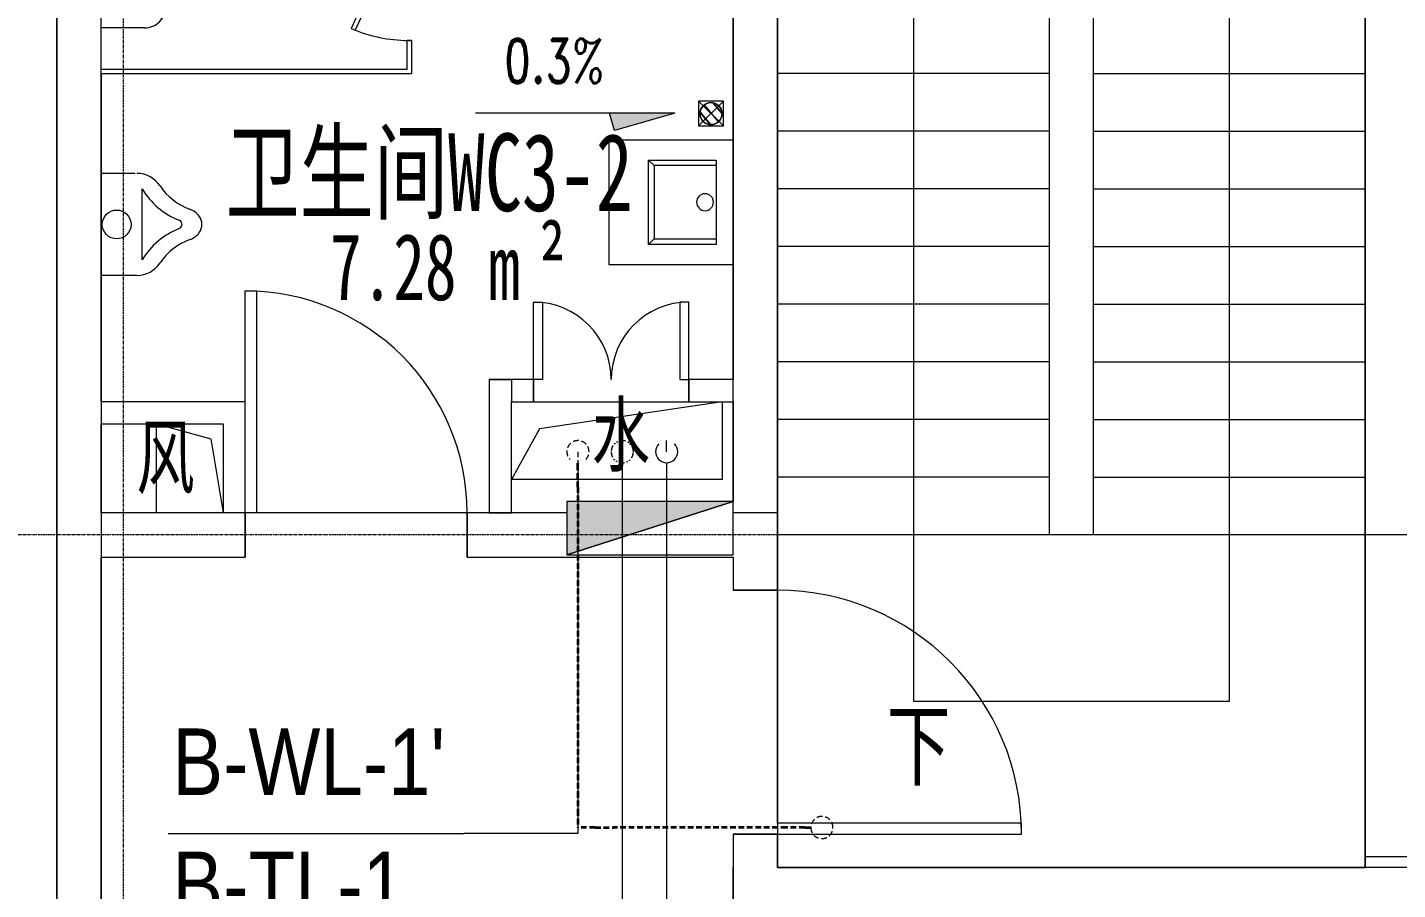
# Model space of a CAD drawing. Header units: millimetres. Extents: x 147592 to 200208, y -27981 to 8299.
# Drawn here: x 164868 to 171046, y -6250 to -2361 of the extents above; entities that cross this region are included whole.
import ezdxf

# ---------------------------------------------------------------- set-up
doc = ezdxf.new("R2010")
doc.units = ezdxf.units.MM
for name, pattern in [('划线', [6.35, 3.175, -3.175]), ('双点划线_2', [63.5, 25.4, -12.7, 0, -12.7, 0, -12.7]), ('架空线', [3.97, 2.38, -1.59]), ('轴网线', [22.24, 12.7, -3.18, 3.18, -3.18]), ('长划线_2', [38.1, 25.4, -12.7])]:
    doc.linetypes.add(name, pattern=pattern)
for name, color, linetype, lineweight in [('A-____-NOTE-TEXT', 7, 'Continuous', 5), ('A-AREA-____-IDEN', 7, 'Continuous', 5), ('A-DETL-GENF-OTLN', 7, 'Continuous', 5), ('A-WALL-____-MCUT', 7, 'Continuous', 13), ('A-WALL-____-OTLN', 7, 'Continuous', 13), ('I-WALL-____-OTLN', 7, 'Continuous', 13), ('P-PIPE-____-IDEN', 7, 'Continuous', 5), ('P-PIPE-____-OTLN', 7, 'Continuous', 35), ('P-SANR-FIXT-HDLN', 7, '划线', 5), ('P-SANR-FIXT-OTLN', 7, 'Continuous', 5), ('S-GRID-____-OTLN', 7, 'Continuous', 5), ('S-STRS-____-IDEN', 7, 'Continuous', 5), ('S-STRS-____-OTLN', 7, 'Continuous', 5)]:
    doc.layers.add(name, color=color, linetype=linetype, lineweight=lineweight)
doc.layers.add('A-DOOR-____-MCUT', color=7, linetype='Continuous', lineweight=13, true_color=0x00007f)
doc.layers.add('A-FLOR-____-OTLN', color=7, linetype='Continuous', lineweight=13, true_color=0x007f00)
doc.styles.add('RomanD', font='romand__.ttf', dxfattribs={"width": 0.7, "height": 200})
doc.styles.add('TJ_FangSong_Narrow_1', font='', dxfattribs={"height": 300})
doc.styles.add('仿宋', font='', dxfattribs={"width": 0.7, "height": 300})
doc.styles.add('仿宋_3', font='', dxfattribs={"width": 0.7, "height": 275})
doc.styles.add('黑体_1', font='', dxfattribs={"width": 0.7, "height": 300})
doc.styles.add('黑体_2', font='', dxfattribs={"width": 0.7, "height": 350})
doc.styles.get('TJ_FangSong_Narrow_1').set_extended_font_data('TJ_FangSong_Narrow')
doc.styles.get('仿宋').set_extended_font_data('FangSong')
doc.styles.get('仿宋_3').set_extended_font_data('FangSong')
doc.styles.get('黑体_1').set_extended_font_data('SimHei')
doc.styles.get('黑体_2').set_extended_font_data('SimHei')

# ---------------------------------------------------------------- blocks, each defined once
blk = doc.blocks.new('TJ单扇平开门 - M1023-2001523-四层给排水_消防平面图')
at = {"layer": 'A-DOOR-____-MCUT', "color": 251, "lineweight": 5, "true_color": 0x515151}
for p, q in [((450, -100), (500, -100)), ((450, -1100), (450, -100)), ((500, -100), (500, -600)), ((500, -600), (500, -1100)), ((500, -1100), (450, -1100))]:
    blk.add_line(p, q, dxfattribs=at)
at = {"layer": 'A-DOOR-____-MCUT', "color": 173, "lineweight": 5, "true_color": 0x5151be}
blk.add_arc((500, -100), 1000, 180, 270, dxfattribs=at)
blk = doc.blocks.new('TJ小便器-壁挂式 - 标准-869850-四层给排水_消防平面图')
at = {"layer": 'A-DETL-GENF-OTLN', "color": 251, "true_color": 0x515151}
for p, q in [((165353.2, -3020), (165200, -3020)), ((165200, -3480), (165200, -3020)), ((165385, -3410), (165385, -3090)), ((165361.2, -3480), (165200, -3480))]:
    blk.add_line(p, q, dxfattribs=at)
blk.add_circle((165270, -3250), 65, dxfattribs=at)
for centre, radius, start, end in [((165361.2, -3145), 125, 33.3897, 90), ((165689.6, -2928.5), 268.3, 213.3897, 250.50602), ((165675.5, -2916.2), 338.5, 210.89349, 248.60828), ((165570, -3266.3), 90, 36.06567, 70.50602), ((165675.5, -3583.8), 338.5, 111.39172, 149.10651), ((165544.7, -3250), 20, 291.39172, 68.60828), ((165592.4, -3250), 62.3, 323.93433, 36.06567), ((165689.6, -3571.5), 268.3, 109.49398, 146.6103), ((165570, -3233.7), 90, 289.49398, 323.93433), ((165361.2, -3355), 125, 270, 326.6103)]:
    blk.add_arc(centre, radius, start, end, dxfattribs=at)
blk = doc.blocks.new('TJ双扇平开门 - FMC0723-2632022-四层给排水_消防平面图')
at = {"layer": 'A-DOOR-____-MCUT', "color": 251, "lineweight": 5, "true_color": 0x515151}
for p, q in [((-350, 50), (-350, 400)), ((-350, 400), (-310, 400)), ((-310, 400), (-310, 50)), ((350, 400), (310, 400)), ((310, 400), (310, 50)), ((350, 50), (350, 400)), ((-310, 50), (-350, 50)), ((310, 50), (350, 50))]:
    blk.add_line(p, q, dxfattribs=at)
at = {"layer": 'A-DOOR-____-MCUT', "color": 173, "lineweight": 5, "true_color": 0x5151be}
for centre, start, end in [((-350, 50), 0, 90), ((350, 50), 90, 180)]:
    blk.add_arc(centre, 350, start, end, dxfattribs=at)
blk = doc.blocks.new('消火栓明装 - 消火栓明装-1641868-四层给排水_消防平面图')
at = {"layer": 'A-DETL-GENF-OTLN', "true_color": 0x888888}
blk.add_hatch(color=252, dxfattribs=at).paths.add_polyline_path([(-375, -240), (375, 0), (-375, 0)], flags=0)
at = {"layer": 'A-DETL-GENF-OTLN', "color": 251, "true_color": 0x515151}
for p, q in [((375, 0), (-375, -240)), ((-375, -240), (375, 0)), ((375, 0), (-375, 0)), ((-375, 0), (-375, -240)), ((375, -240), (375, 0)), ((-375, -240), (375, -240))]:
    blk.add_line(p, q, dxfattribs=at)
blk = doc.blocks.new('单个座便器隔间 - 单个座便器隔间-1853707-四层给排水_消防平面图')
at = {"layer": 'P-SANR-FIXT-OTLN', "color": 251, "true_color": 0x515151}
for p, q in [((-10, 0), (-10, 1400)), ((-10, 1400), (140, 1400)), ((10, 0), (10, 1380)), ((140, 1380), (10, 1380)), ((140, 1400), (140, 1380)), ((148.1, 1398.3), (140, 1380)), ((140, 1380), (706.4, 1127.8)), ((148.1, 1398.3), (714.5, 1146.1)), ((760, 1400), (910, 1400)), ((760, 1400), (760, 1380)), ((890, 1380), (760, 1380)), ((890, 0), (890, 1380)), ((910, 0), (910, 1400)), ((706.4, 1127.8), (714.5, 1146.1)), ((355, 748.7), (319.8, 697.9)), ((380.4, 774.1), (355, 748.7)), ((402.4, 786.8), (380.4, 774.1)), ((437.3, 799.5), (402.4, 786.8)), ((462.7, 799.5), (437.3, 799.5)), ((497.6, 786.8), (462.7, 799.5)), ((519.6, 774.1), (497.6, 786.8)), ((545, 748.7), (519.6, 774.1)), ((580.2, 697.9), (545, 748.7)), ((319.8, 697.9), (296.1, 647.1)), ((603.9, 647.1), (580.2, 697.9)), ((296.1, 647.1), (277.6, 596.3)), ((622.4, 596.3), (603.9, 647.1)), ((277.6, 596.3), (263.9, 545.3)), ((636.1, 545.3), (622.4, 596.3)), ((263.9, 545.3), (259.5, 494.7)), ((259.5, 494.7), (261.7, 469.4)), ((640.5, 494.7), (636.1, 545.3)), ((638.3, 469.4), (640.5, 494.7)), ((261.7, 469.4), (266.2, 443.9)), ((266.2, 443.9), (273, 418.5)), ((627, 418.5), (633.8, 443.9)), ((633.8, 443.9), (638.3, 469.4)), ((273, 418.5), (287.4, 393.1)), ((287.4, 393.1), (317.7, 367.7)), ((582.3, 367.7), (612.6, 393.1)), ((612.6, 393.1), (627, 418.5)), ((317.7, 367.7), (352.6, 355)), ((326.5, 290.9), (317.7, 367.7)), ((352.6, 355), (424.6, 342.3)), ((424.6, 342.3), (475.4, 342.3)), ((475.4, 342.3), (547.4, 355)), ((547.4, 355), (582.3, 367.7)), ((573.5, 290.9), (582.3, 367.7)), ((291.3, 290.9), (608.8, 290.9)), ((196.6, 0), (196.6, 196.2)), ((703.4, 196.2), (703.4, 0)), ((703.4, 0), (196.6, 0))]:
    blk.add_line(p, q, dxfattribs=at)
for centre, radius, start, end in [((88.8, 1389.2), 671.3, 338.77043, 0.92479), ((291.3, 196.2), 94.6, 90, 180), ((608.8, 196.2), 94.6, 360, 90)]:
    blk.add_arc(centre, radius, start, end, dxfattribs=at)
blk = doc.blocks.new('TJ单扇平开门 - FMB1222a-1649782-四层给排水_消防平面图')
at = {"layer": 'A-DOOR-____-MCUT', "color": 251, "lineweight": 5, "true_color": 0x515151}
for p, q in [((550, 1200), (500, 1200)), ((500, 1200), (500, 100)), ((550, 100), (550, 1200)), ((500, 100), (550, 100))]:
    blk.add_line(p, q, dxfattribs=at)
at = {"layer": 'A-DOOR-____-MCUT', "color": 173, "lineweight": 5, "true_color": 0x5151be}
blk.add_arc((550, 100), 1100, 90, 180, dxfattribs=at)
blk = doc.blocks.new('TJ地漏 - TJ卫生间地漏-1319877-四层给排水_消防平面图')
at = {"layer": 'P-SANR-FIXT-HDLN', "color": 251, "linetype": 'Continuous', "true_color": 0x515151}
for p, q in [((-56, -56), (56, 56)), ((56, -56), (-56, 56)), ((56, 56), (-56, 56)), ((-56, 56), (-56, -56)), ((56, -56), (56, 56)), ((-56, -56), (56, -56))]:
    blk.add_line(p, q, dxfattribs=at)
at = {"layer": 'P-SANR-FIXT-OTLN', "color": 173, "true_color": 0x5151ff}
for p, q in [((-9.5, -49.1), (-50, 0.2)), ((-6.9, -49.5), (-49.9, 2.9)), ((30.8, -39.4), (-32.6, 37.9)), ((49.5, -6.9), (2.9, 49.9)), ((49.8, -4.5), (5.3, 49.7))]:
    blk.add_line(p, q, dxfattribs=at)
blk.add_circle((0, 0), 50, dxfattribs=at)
at = {"layer": 'P-SANR-FIXT-OTLN', "color": 251, "true_color": 0x515151}
for start, end in [(90, 270), (270, 90)]:
    blk.add_arc((0, 0), 50, start, end, dxfattribs=at)
blk = doc.blocks.new('TJ洗脸盆-矩形 - 560 mmx560 mm-866088-四层给排水_消防平面图')
at = {"layer": 'P-SANR-FIXT-OTLN', "color": 251, "true_color": 0x515151}
for p, q in [((167490, -2870), (167490, -3430)), ((168050, -2870), (167490, -2870)), ((168050, -3430), (168050, -2870)), ((167668.8, -2959.5), (167973.8, -2959.5)), ((167668.8, -3340.5), (167668.8, -2959.5)), ((167668.8, -2959.5), (167694.2, -2984.9)), ((167973.8, -2959.5), (167973.8, -3340.5)), ((167973.8, -2984.9), (167694.2, -2984.9)), ((167694.2, -2984.9), (167694.2, -3315.1)), ((167694.2, -3315.1), (167668.8, -3340.5)), ((167694.2, -3315.1), (167973.8, -3315.1)), ((167973.8, -3340.5), (167668.8, -3340.5)), ((167490, -3430), (168050, -3430))]:
    blk.add_line(p, q, dxfattribs=at)
for start, end in [(90, 270), (270, 90)]:
    blk.add_arc((167923, -3150), 38.1, start, end, dxfattribs=at)
blk = doc.blocks.new('TJ符号_排水箭头_小 - 排水箭头 小-2094220-四层给排水_消防平面图')
at = {"layer": 'A-____-NOTE-TEXT', "true_color": 0x888888}
blk.add_hatch(color=252, dxfattribs=at).paths.add_polyline_path([(2.73, 0.78), (2.953, 0), (0, 0)], flags=0)
at = {"layer": 'A-____-NOTE-TEXT', "color": 173, "true_color": 0x5151ff}
for p, q in [((0, 0), (2.73, 0.78)), ((2.73, 0.78), (2.953, 0)), ((0, 0), (9, 0))]:
    blk.add_line(p, q, dxfattribs=at)
blk = doc.blocks.new('YXQH_AR_B9-20_rvt-1-四层给排水_消防平面图')
at = {"color": 251, "lineweight": 5, "true_color": 0x515151}
for p, q in [((168000, -4050), (167176.1, -4172.6)), ((165450, -4150), (165695, -4217.6)), ((167176.1, -4172.6), (167050, -4400)), ((165695, -4217.6), (165750, -4550))]:
    blk.add_line(p, q, dxfattribs=at)
at = {"layer": 'A-FLOR-____-OTLN', "color": 8, "lineweight": 5, "true_color": 0x7f7f7f}
for p, q in [((165000, -8500), (165000, -250)), ((168050, -2870), (168050, -1650)), ((165200, -2570), (165200, -4050)), ((168050, -3430), (168050, -2870)), ((168050, -3950), (168050, -3430)), ((168050, -4050), (168050, -3950)), ((165200, -4050), (165200, -4150)), ((167050, -4050), (167150, -4050)), ((167050, -4400), (167050, -4050)), ((167150, -4050), (167850, -4050)), ((167850, -4050), (168000, -4050)), ((168000, -4050), (168000, -4400)), ((168050, -4500), (168050, -4050)), ((165200, -4150), (165200, -4550)), ((165450, -4550), (165450, -4150)), ((165450, -4150), (165750, -4150)), ((165750, -4150), (165750, -4550)), ((168000, -4400), (167050, -4400)), ((165750, -4550), (165200, -4550)), ((165200, -4550), (165200, -4750)), ((165850, -4550), (165750, -4550)), ((165900, -4550), (165850, -4550)), ((166850, -4550), (165900, -4550)), ((166950, -4550), (166850, -4550)), ((167050, -4550), (166950, -4550)), ((167300, -4550), (167050, -4550)), ((168250, -4550), (168050, -4550)), ((168250, -4900), (168250, -4550)), ((165200, -4750), (165200, -8500)), ((168250, -5950), (168250, -4900)), ((168250, -6150), (168250, -6000)), ((170900, -6150), (168250, -6150)), ((171100, -6150), (170900, -6150))]:
    blk.add_line(p, q, dxfattribs=at)
at = {"layer": 'A-WALL-____-MCUT', "color": 251, "lineweight": 5, "true_color": 0x515151}
for p, q in [((165000, 450), (165000, -9000)), ((168250, -4900), (168250, 50)), ((170900, 50), (170900, -6150)), ((165200, -4050), (165200, -1650)), ((168050, -1650), (168050, -3950)), ((166950, -3950), (166950, -4550)), ((167050, -3950), (166950, -3950)), ((167150, -3950), (167050, -3950)), ((167050, -3950), (167050, -4050)), ((167150, -4050), (167150, -3950)), ((168050, -3950), (167850, -3950)), ((167850, -3950), (167850, -4050)), ((165850, -4050), (165200, -4050)), ((165850, -4150), (165850, -4050)), ((167050, -4550), (167050, -4050)), ((167050, -4050), (167150, -4050)), ((167850, -4050), (168050, -4050)), ((168050, -4050), (168050, -4500)), ((165200, -4550), (165200, -4150)), ((165200, -4150), (165750, -4150)), ((165750, -4150), (165750, -4550)), ((165850, -4550), (165850, -4150)), ((165750, -4550), (165200, -4550)), ((165850, -4750), (165850, -4550)), ((166950, -4550), (166850, -4550)), ((166850, -4550), (166850, -4750)), ((166950, -4550), (167050, -4550)), ((167300, -4550), (167050, -4550)), ((165200, -9000), (165200, -4750)), ((165200, -4750), (165850, -4750)), ((166850, -4750), (168050, -4750)), ((168050, -4750), (168050, -4900)), ((168050, -4900), (168250, -4900)), ((168250, -6000), (168050, -6000)), ((168050, -6000), (168050, -6150)), ((168250, -6150), (168250, -6000)), ((168050, -6150), (168050, -6350)), ((170900, -6150), (168250, -6150))]:
    blk.add_line(p, q, dxfattribs=at)
at = {"layer": 'A-WALL-____-OTLN', "color": 251, "lineweight": 5, "true_color": 0x515151}
for p, q in [((168250, -4900), (168250, 50)), ((170900, 50), (170900, -6150)), ((165000, -250), (165000, -8500)), ((168050, -1650), (168050, -2870)), ((165200, -4050), (165200, -2570)), ((168050, -2870), (168050, -3430)), ((168050, -3430), (168050, -3950)), ((167150, -3950), (167050, -3950)), ((167150, -3950), (167150, -4050)), ((168050, -3950), (167850, -3950)), ((167850, -4050), (167850, -3950)), ((165850, -4050), (165200, -4050)), ((167050, -4050), (167150, -4050)), ((167850, -4050), (168050, -4050)), ((168050, -4050), (168050, -4500)), ((165200, -4550), (165200, -4150)), ((165200, -4150), (165750, -4150)), ((165750, -4150), (165750, -4550)), ((165750, -4550), (165200, -4550)), ((165850, -4550), (165850, -4750)), ((166950, -4550), (166850, -4550)), ((166850, -4750), (166850, -4550)), ((167300, -4550), (167050, -4550)), ((165200, -8500), (165200, -4750)), ((165200, -4750), (165850, -4750)), ((166850, -4750), (168050, -4750)), ((168050, -4750), (168050, -4900)), ((168250, -4900), (168050, -4900)), ((168050, -6000), (168250, -6000)), ((168050, -6000), (168050, -6150)), ((168250, -6150), (168250, -6000)), ((168050, -6350), (168050, -6150)), ((170900, -6150), (168250, -6150))]:
    blk.add_line(p, q, dxfattribs=at)
at = {"layer": 'I-WALL-____-OTLN', "color": 251, "lineweight": 5, "true_color": 0x515151}
for p, q in [((166950, -3950), (166950, -4550)), ((166950, -3950), (167050, -3950)), ((167050, -4550), (167050, -4050))]:
    blk.add_line(p, q, dxfattribs=at)
at = {"layer": 'S-GRID-____-OTLN', "color": 173, "linetype": '轴网线', "true_color": 0x5151ff}
for p, q in [((165300, 7499.5), (165300, -27181.2)), ((199020.5, -4650), (148525.8, -4650))]:
    blk.add_line(p, q, dxfattribs=at)
at = {"layer": 'S-STRS-____-OTLN', "color": 173, "true_color": 0x5151ff}
for p, q in [((168862.5, -2310), (168862.5, -2570)), ((170287.5, -2570), (170287.5, -2310)), ((168862.5, -2570), (168862.5, -2830)), ((170287.5, -2830), (170287.5, -2570)), ((168862.5, -2830), (168862.5, -3090)), ((170287.5, -3090), (170287.5, -2830)), ((168862.5, -3090), (168862.5, -3350)), ((170287.5, -3350), (170287.5, -3090)), ((168862.5, -3350), (168862.5, -3610)), ((170287.5, -3610), (170287.5, -3350)), ((168862.5, -3610), (168862.5, -3870)), ((170287.5, -3870), (170287.5, -3610)), ((168862.5, -3870), (168862.5, -4130)), ((170287.5, -4130), (170287.5, -3870)), ((168862.5, -4130), (168862.5, -4390)), ((170287.5, -4390), (170287.5, -4130)), ((168862.5, -4390), (168862.5, -4650)), ((170287.5, -4650), (170287.5, -4390)), ((168862.5, -4650), (168862.5, -5400)), ((170287.5, -5400), (170287.5, -4650)), ((168862.5, -5400), (170287.5, -5400))]:
    blk.add_line(p, q, dxfattribs=at)
at = {"layer": 'S-STRS-____-OTLN', "color": 251, "true_color": 0x515151}
for p, q in [((169475, -2310), (169475, -2570)), ((169675, -2570), (169675, -2310)), ((170900, -2570), (170900, -2310)), ((170900, -2570), (170900, -2310)), ((169475, -2570), (168250, -2570)), ((169475, -2570), (169475, -2830)), ((169675, -2830), (169675, -2570)), ((169675, -2570), (170900, -2570)), ((170900, -2830), (170900, -2570)), ((170900, -2830), (170900, -2570)), ((169475, -2830), (168250, -2830)), ((169475, -2830), (169475, -3090)), ((169675, -3090), (169675, -2830)), ((169675, -2830), (170900, -2830)), ((170900, -3090), (170900, -2830)), ((170900, -3090), (170900, -2830)), ((169475, -3090), (168250, -3090)), ((169475, -3090), (169475, -3350)), ((169675, -3350), (169675, -3090)), ((169675, -3090), (170900, -3090)), ((170900, -3350), (170900, -3090)), ((170900, -3350), (170900, -3090)), ((169475, -3350), (168250, -3350)), ((169475, -3350), (169475, -3610)), ((169675, -3610), (169675, -3350)), ((169675, -3350), (170900, -3350)), ((170900, -3610), (170900, -3350)), ((170900, -3610), (170900, -3350)), ((169475, -3610), (168250, -3610)), ((169475, -3610), (169475, -3870)), ((169675, -3870), (169675, -3610)), ((169675, -3610), (170900, -3610)), ((170900, -3870), (170900, -3610)), ((170900, -3870), (170900, -3610)), ((169475, -3870), (168250, -3870)), ((169475, -3870), (169475, -4130)), ((169675, -4130), (169675, -3870)), ((169675, -3870), (170900, -3870)), ((170900, -4130), (170900, -3870)), ((170900, -4130), (170900, -3870)), ((169475, -4130), (168250, -4130)), ((169475, -4130), (169475, -4390)), ((169675, -4390), (169675, -4130)), ((169675, -4130), (170900, -4130)), ((170900, -4390), (170900, -4130)), ((170900, -4390), (170900, -4130)), ((168250, -4390), (168250, -4650)), ((169475, -4390), (168250, -4390)), ((169475, -4390), (169475, -4650)), ((169675, -4650), (169675, -4390)), ((169675, -4390), (170900, -4390)), ((170900, -4650), (170900, -4390)), ((170900, -4650), (170900, -4390)), ((168250, -4650), (168250, -4900)), ((169475, -4650), (168250, -4650)), ((169675, -4650), (169475, -4650)), ((170900, -4650), (169675, -4650)), ((170900, -6150), (170900, -4650)), ((168250, -4900), (168250, -5950)), ((168250, -6000), (168250, -6150)), ((168250, -6150), (170900, -6150))]:
    blk.add_line(p, q, dxfattribs=at)
at = {"layer": 'S-STRS-____-OTLN', "color": 251, "linetype": '架空线', "true_color": 0x515151}
for p, q in [((169475, -2570), (168250, -2570)), ((169675, -2570), (170900, -2570)), ((169475, -2830), (168250, -2830)), ((169675, -2830), (170900, -2830)), ((169475, -3090), (168250, -3090)), ((169675, -3090), (170900, -3090)), ((169475, -3350), (168250, -3350)), ((169675, -3350), (170900, -3350)), ((169475, -3610), (168250, -3610)), ((169675, -3610), (170900, -3610)), ((169475, -3870), (168250, -3870)), ((169675, -3870), (170900, -3870)), ((169475, -4130), (168250, -4130)), ((169675, -4130), (170900, -4130)), ((169475, -4390), (168250, -4390)), ((169675, -4390), (170900, -4390))]:
    blk.add_line(p, q, dxfattribs=at)
at = {"color": 251, "lineweight": 5, "true_color": 0x515151}
for name, p, rotation in [('单个座便器隔间 - 单个座便器隔间-1853707-四层给排水_消防平面图', (165200, -1660), 269.9999999999997), ('TJ地漏 - TJ卫生间地漏-1319877-四层给排水_消防平面图', (167950, -2750), 180), ('TJ单扇平开门 - M1023-2001523-四层给排水_消防平面图', (166350, -4650), 180), ('TJ单扇平开门 - FMB1222a-1649782-四层给排水_消防平面图', (168150, -5450), 270)]:
    blk.add_blockref(name, p, dxfattribs=dict(at, rotation=rotation))
at = {"color": 251, "lineweight": 5, "true_color": 0x515151, "xscale": 100, "yscale": 100, "zscale": 100, "rotation": 180}
blk.add_blockref('TJ符号_排水箭头_小 - 排水箭头 小-2094220-四层给排水_消防平面图', (167787.5, -2748.4), dxfattribs=at)
at = {"color": 251, "lineweight": 5, "true_color": 0x515151}
for name, p in [('TJ洗脸盆-矩形 - 560 mmx560 mm-866088-四层给排水_消防平面图', (0, 0)), ('TJ小便器-壁挂式 - 标准-869850-四层给排水_消防平面图', (0, 0)), ('TJ双扇平开门 - FMC0723-2632022-四层给排水_消防平面图', (167500, -4000)), ('消火栓明装 - 消火栓明装-1641868-四层给排水_消防平面图', (167675, -4500))]:
    blk.add_blockref(name, p, dxfattribs=at)
at = {"layer": 'A-____-NOTE-TEXT', "color": 251, "true_color": 0x515151, "insert": (167017.9, -2412.7), "char_height": 200, "width": 611.688, "attachment_point": 1, "style": 'RomanD'}
blk.add_mtext('0.3%', dxfattribs=at)
at = {"layer": 'A-AREA-____-IDEN', "color": 251, "true_color": 0x515151, "attachment_point": 1}
for s, insert, char_height, width, style in [('卫生间WC3-2', (165761.3, -2839.6), 350, 2407.468, '黑体_2'), ('\\f黑体|b0|i0|c134|p49|;\\W.7;²', (167175.9, -3291.3), 300, 123.46, '黑体_1'), ('7.28 m', (166231.4, -3291.3), 300, 1144.81, '黑体_1'), ('\\f仿宋|b0|i0|c134|p49|;\\W.7;水', (167412.3, -4060.2), 275, 347.932, '仿宋_3'), ('\\f仿宋|b0|i0|c134|p49|;\\W.7;风', (165359, -4161.4), 275, 347.932, '仿宋_3')]:
    blk.add_mtext(s, dxfattribs=dict(at, insert=insert, char_height=char_height, width=width, style=style))
at = {"layer": 'S-STRS-____-IDEN', "color": 251, "true_color": 0x515151, "insert": (168742.7, -5449.3), "char_height": 300, "width": 377.275, "attachment_point": 1, "line_spacing_factor": 0.898273, "style": '仿宋'}
blk.add_mtext('\\f仿宋|b0|i0|c134|p49|;\\W.7;下', dxfattribs=at)
blk = doc.blocks.new('YXQH_ST_B9-20_rvt-1-四层给排水_消防平面图')
at = {"layer": 'A-FLOR-____-OTLN', "color": 95, "lineweight": 18, "true_color": 0x51a751}
for p, q in [((168250, -50), (168250, -4390)), ((168250, -4390), (168250, -4550)), ((171100, -4650), (170900, -4650)), ((170900, -6100), (171100, -6100)), ((170900, -6100), (171100, -6100))]:
    blk.add_line(p, q, dxfattribs=at)
at = {"layer": 'S-STRS-____-OTLN', "color": 251, "lineweight": 18, "true_color": 0x515151}
for p, q in [((170900, -2570), (170900, -2310)), ((170900, -2570), (170900, -2310)), ((170900, -2830), (170900, -2570)), ((170900, -2830), (170900, -2570)), ((170900, -3090), (170900, -2830)), ((170900, -3090), (170900, -2830)), ((170900, -3350), (170900, -3090)), ((170900, -3350), (170900, -3090)), ((170900, -3610), (170900, -3350)), ((170900, -3610), (170900, -3350)), ((170900, -3870), (170900, -3610)), ((170900, -3870), (170900, -3610)), ((170900, -4130), (170900, -3870)), ((170900, -4130), (170900, -3870)), ((170900, -4390), (170900, -4130)), ((170900, -4390), (170900, -4130)), ((168250, -4390), (168250, -4550)), ((170900, -4650), (170900, -4390)), ((170900, -4650), (170900, -4390))]:
    blk.add_line(p, q, dxfattribs=at)
blk = doc.blocks.new('TJ_管道立管标注-给排水 - 标准-585096-四层给排水_消防平面图')
at = {"layer": 'P-PIPE-____-IDEN'}
blk.add_line((0, 0), (13.328, 0), dxfattribs=at)

msp = doc.modelspace()

# ---------------------------------------------------------------- linework, layer by layer
at = {"layer": 'P-PIPE-____-IDEN'}
for p, q in [((167350, -4325), (167350, -5996.7)), ((167550, -4325), (167550, -6551.6)), ((167750, -4325), (167750, -7157)), ((167350, -5996.7), (166835, -5996.7))]:
    msp.add_line(p, q, dxfattribs=at)
at = {"layer": 'P-PIPE-____-OTLN', "color": 3, "lineweight": 5, "true_color": 0x00ff00}
msp.add_line((167750, -4275), (167750, -4225), dxfattribs=at)
at = {"layer": 'P-PIPE-____-OTLN', "color": 150, "linetype": '长划线_2', "lineweight": 5, "true_color": 0x0080ff}
msp.add_line((167350, -4275), (167350, -4325), dxfattribs=at)
at = {"layer": 'P-PIPE-____-OTLN', "color": 150, "linetype": '长划线_2', "true_color": 0x0080ff}
for p, q in [((167350, -4352.4), (167350, -4325)), ((167350, -4435), (167350, -4352.4)), ((167350, -4435), (167350, -5810)), ((167350, -5810), (167350, -5892.6)), ((167350, -5892.6), (167350, -5970)), ((167427.4, -5970), (167350, -5970)), ((167427.4, -5970), (167510, -5970)), ((168290, -5970), (167510, -5970)), ((168372.6, -5970), (168290, -5970)), ((168372.6, -5970), (168400, -5970))]:
    msp.add_line(p, q, dxfattribs=at)
at = {"layer": 'P-PIPE-____-OTLN', "color": 150, "linetype": '长划线_2', "lineweight": 5, "true_color": 0x0080ff}
for centre, start, end in [((167350, -4275), 315, 225), ((168450, -5970), 0, 180), ((168450, -5970), 180, 0)]:
    msp.add_arc(centre, 50, start, end, dxfattribs=at)
at = {"layer": 'P-PIPE-____-OTLN', "color": 2, "linetype": '双点划线_2', "lineweight": 5, "true_color": 0xffff00}
for start, end in [(0, 180), (180, 360)]:
    msp.add_arc((167550, -4275), 50, start, end, dxfattribs=at)
at = {"layer": 'P-PIPE-____-OTLN', "color": 3, "lineweight": 5, "true_color": 0x00ff00}
msp.add_arc((167750, -4275), 50, 135, 45, dxfattribs=at)

# ---------------------------------------------------------------- block references
at = {"lineweight": 5}
for name in ['YXQH_AR_B9-20_rvt-1-四层给排水_消防平面图', 'YXQH_ST_B9-20_rvt-1-四层给排水_消防平面图']:
    msp.add_blockref(name, (0, 0), dxfattribs=at)
at = {"layer": 'P-PIPE-____-IDEN', "xscale": 99.99999999999993, "yscale": 99.99999999999993, "zscale": 99.99999999999993}
msp.add_blockref('TJ_管道立管标注-给排水 - 标准-585096-四层给排水_消防平面图', (165502.2, -5996.7), dxfattribs=at)

# ---------------------------------------------------------------- texts
at = {"layer": 'P-PIPE-____-IDEN', "color": 4, "true_color": 0x00ffff, "char_height": 300, "attachment_point": 1, "style": 'TJ_FangSong_Narrow_1'}
for s, insert, width in [("B-WL-1'", (165520.8, -5523.3), 1218.565), ('B-TL-1', (165520.8, -6078.2), 1186.497)]:
    msp.add_mtext(s, dxfattribs=dict(at, insert=insert, width=width))

doc.saveas('drawing.dxf')
